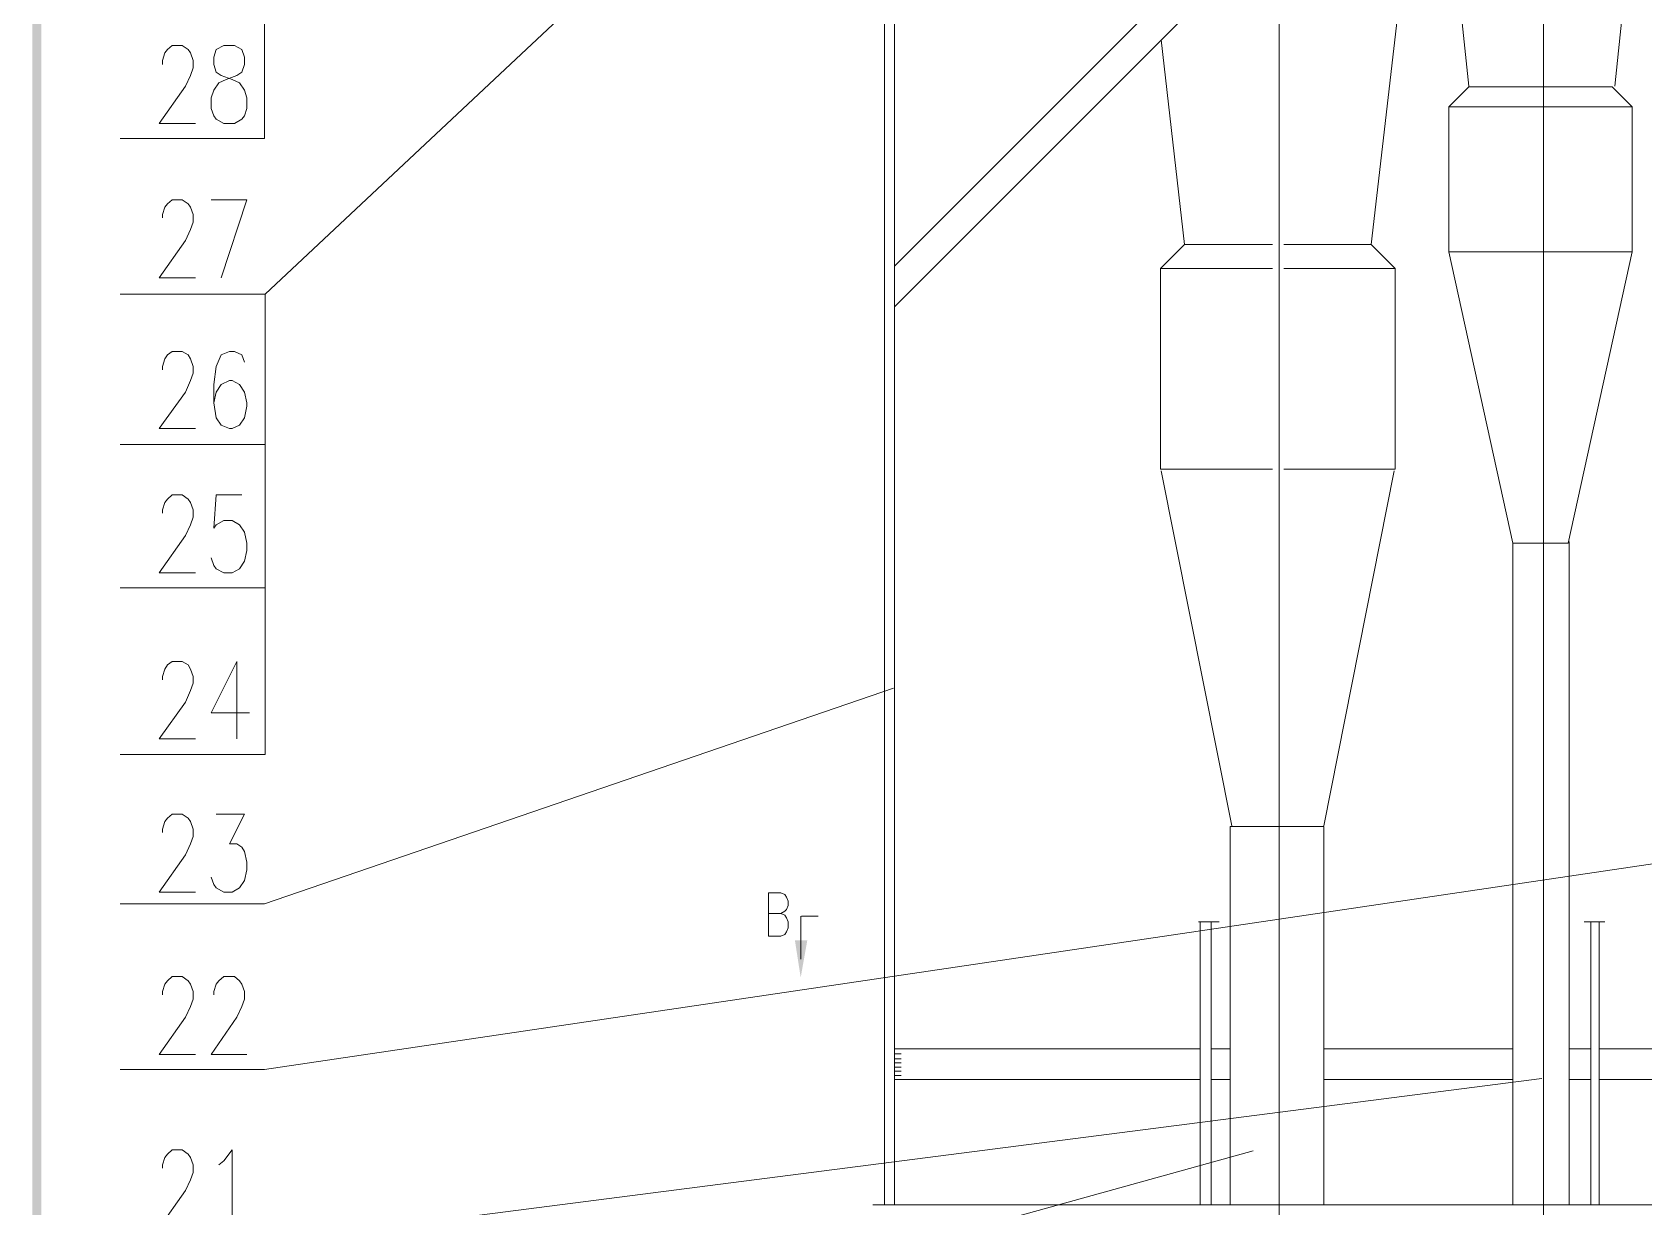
# Model space of a CAD drawing. Header units: millimetres. Extents: x 0 to 1648, y 27 to 2331.
# Drawn here: x 77.9 to 427.9, y 1697 to 1952 of the extents above; entities that cross this region are included whole.
import ezdxf

# ---------------------------------------------------------------- set-up
doc = ezdxf.new("R2010")
doc.units = ezdxf.units.MM
doc.layers.add('1', color=7, linetype='Continuous')

msp = doc.modelspace()

# ---------------------------------------------------------------- hatches: boundary and pattern name
h = msp.add_hatch(color=0)
h.dxf.hatch_style = 2
h.paths.add_polyline_path([(77.94, 27.231732), (79.92, 29.031732), (77.94, 2331.231732)])
h = msp.add_hatch(color=0)
h.dxf.hatch_style = 2
h.paths.add_polyline_path([(79.92, 29.031732), (77.94, 2331.231732), (79.92, 2329.431732)])
h = msp.add_hatch(color=0)
h.dxf.hatch_style = 2
h.paths.add_polyline_path([(244.8, 1746.771732), (246.24, 1754.871732), (243.54, 1754.871732)])

# ---------------------------------------------------------------- linework, layer by layer
at = {"layer": '1', "color": 0, "lineweight": 5}
for points in [[(348.66, 851.991732), (348.66, 2244.291732)], [(406.08, 1503.951732), (406.08, 2230.251732)], [(128.34, 2058.351732), (128.34, 1928.931732), (97.02, 1928.931732)], [(262.98, 1697.451732), (262.98, 2007.231732)], [(265.14, 1697.451732), (265.14, 2007.411732)], [(244.26, 2003.631732), (128.52, 1895.091732), (97.02, 1895.091732)], [(389.88, 1940.271732), (384.12, 1995.351732)], [(421.56, 1940.271732), (427.32, 1995.351732)], [(265.14, 1985.631732), (358.38, 1985.631732), (265.14, 1892.391732)], [(342.54, 1978.611732), (265.14, 1901.211732)], [(376.02, 1969.791732), (368.64, 1905.891732)], [(106.2, 1944.951732), (106.2, 1945.851732), (106.74, 1947.471732), (107.28, 1948.191732), (108.36, 1949.091732), (110.52, 1949.091732), (111.78, 1948.191732), (112.32, 1947.471732), (112.86, 1945.851732), (112.86, 1944.231732), (112.32, 1942.611732), (111.24, 1940.271732), (105.48, 1932.171732), (113.4, 1932.171732)], [(119.52, 1949.091732), (117.9, 1948.191732), (117.36, 1946.571732), (117.36, 1944.951732), (117.9, 1943.331732), (118.98, 1942.611732), (121.32, 1941.711732), (122.94, 1940.991732), (124.02, 1939.371732), (124.56, 1937.751732), (124.56, 1935.411732), (124.02, 1933.791732), (123.48, 1933.071732), (121.86, 1932.171732), (119.52, 1932.171732), (117.9, 1933.071732), (117.36, 1933.791732), (116.82, 1935.411732), (116.82, 1937.751732), (117.36, 1939.371732), (118.44, 1940.991732), (120.06, 1941.711732), (122.4, 1942.611732), (123.48, 1943.331732), (124.02, 1944.951732), (124.02, 1946.571732), (123.48, 1948.191732), (121.86, 1949.091732), (119.52, 1949.091732)], [(323.1, 1950.351732), (328.14, 1905.891732)], [(405.72, 1904.271732), (385.56, 1904.271732), (385.56, 1935.771732), (389.88, 1940.091732)], [(389.88, 1940.091732), (405.72, 1940.091732)], [(405.18, 1940.091732), (421.02, 1940.091732), (425.34, 1935.771732)], [(385.56, 1935.771732), (405.72, 1935.771732)], [(425.34, 1935.771732), (425.34, 1904.271732), (405.18, 1904.271732)], [(425.34, 1935.771732), (405.18, 1935.771732)], [(106.2, 1911.651732), (106.2, 1912.371732), (106.74, 1913.991732), (107.28, 1914.711732), (108.36, 1915.611732), (110.52, 1915.611732), (111.78, 1914.711732), (112.32, 1913.991732), (112.86, 1912.371732), (112.86, 1910.751732), (112.32, 1909.131732), (111.24, 1906.791732), (105.48, 1898.691732), (113.4, 1898.691732)], [(118.98, 1898.691732), (124.56, 1915.611732), (116.82, 1915.611732)], [(347.22, 1857.111732), (322.92, 1857.111732), (322.92, 1900.671732), (328.14, 1905.891732)], [(328.14, 1905.891732), (347.22, 1905.891732)], [(368.64, 1905.891732), (349.74, 1905.891732)], [(373.86, 1857.111732), (373.86, 1900.671732), (368.64, 1905.891732)], [(385.56, 1904.271732), (399.42, 1841.091732)], [(425.34, 1904.271732), (411.48, 1841.091732)], [(322.92, 1900.671732), (347.22, 1900.671732)], [(373.86, 1900.671732), (349.74, 1900.671732)], [(128.52, 1795.191732), (128.52, 1895.091732)], [(106.2, 1878.711732), (106.2, 1879.431732), (106.74, 1881.051732), (107.28, 1881.951732), (108.36, 1882.671732), (110.52, 1882.671732), (111.78, 1881.951732), (112.32, 1881.051732), (112.86, 1879.431732), (112.86, 1877.991732), (112.32, 1876.371732), (111.24, 1873.851732), (105.48, 1865.931732), (113.4, 1865.931732)], [(124.02, 1880.331732), (123.48, 1881.951732), (121.86, 1882.671732), (120.78, 1882.671732), (118.98, 1881.951732), (117.9, 1879.431732), (117.36, 1875.471732), (117.36, 1871.511732), (117.9, 1868.271732), (118.98, 1866.651732), (120.78, 1865.931732), (121.32, 1865.931732), (122.94, 1866.651732), (124.02, 1868.271732), (124.56, 1870.791732), (124.56, 1871.511732), (124.02, 1873.851732), (122.94, 1875.471732), (121.32, 1876.371732), (120.78, 1876.371732), (118.98, 1875.471732), (117.9, 1873.851732), (117.36, 1871.511732)], [(128.34, 1862.511732), (97.02, 1862.511732)], [(323.1, 1856.751732), (338.4, 1779.711732)], [(373.86, 1857.111732), (349.74, 1857.111732)], [(373.68, 1856.751732), (358.38, 1779.711732)], [(106.2, 1847.571732), (106.2, 1848.291732), (106.74, 1849.911732), (107.28, 1850.631732), (108.36, 1851.531732), (110.52, 1851.531732), (111.78, 1850.631732), (112.32, 1849.911732), (112.86, 1848.291732), (112.86, 1846.671732), (112.32, 1845.051732), (111.24, 1842.711732), (105.48, 1834.611732), (113.4, 1834.611732)], [(123.48, 1851.531732), (117.9, 1851.531732), (117.36, 1844.331732), (117.9, 1845.051732), (119.52, 1845.951732), (121.32, 1845.951732), (122.94, 1845.051732), (124.02, 1843.431732), (124.56, 1841.091732), (124.56, 1839.471732), (124.02, 1837.131732), (122.94, 1835.511732), (121.32, 1834.611732), (119.52, 1834.611732), (117.9, 1835.511732), (117.36, 1836.231732), (116.82, 1837.851732)], [(399.42, 1841.091732), (399.42, 1697.451732)], [(399.42, 1841.091732), (405.72, 1841.091732)], [(411.48, 1841.091732), (405.18, 1841.091732)], [(411.66, 1841.451732), (411.66, 1697.451732)], [(128.34, 1831.371732), (97.02, 1831.371732)], [(106.2, 1811.391732), (106.2, 1812.111732), (106.74, 1813.731732), (107.28, 1814.631732), (108.36, 1815.351732), (110.52, 1815.351732), (111.78, 1814.631732), (112.32, 1813.731732), (112.86, 1812.111732), (112.86, 1810.671732), (112.32, 1809.051732), (111.24, 1806.531732), (105.48, 1798.611732), (113.4, 1798.611732)], [(122.4, 1815.351732), (116.82, 1804.191732), (125.1, 1804.191732)], [(122.4, 1815.351732), (122.4, 1798.611732)], [(264.96, 1809.591732), (128.34, 1762.791732), (97.02, 1762.791732)], [(128.52, 1795.191732), (97.02, 1795.191732)], [(106.2, 1778.271732), (106.2, 1778.991732), (106.74, 1780.611732), (107.28, 1781.331732), (108.36, 1782.231732), (110.52, 1782.231732), (111.78, 1781.331732), (112.32, 1780.611732), (112.86, 1778.991732), (112.86, 1777.371732), (112.32, 1775.751732), (111.24, 1773.411732), (105.48, 1765.311732), (113.4, 1765.311732)], [(117.9, 1782.231732), (124.02, 1782.231732), (120.78, 1775.751732), (122.4, 1775.751732), (123.48, 1775.031732), (124.02, 1774.131732), (124.56, 1771.791732), (124.56, 1770.171732), (124.02, 1767.831732), (122.94, 1766.211732), (121.32, 1765.311732), (119.52, 1765.311732), (117.9, 1766.211732), (117.36, 1766.931732), (116.82, 1768.551732)], [(338.04, 1697.451732), (338.04, 1779.531732)], [(338.04, 1779.531732), (358.38, 1779.531732)], [(358.38, 1697.451732), (358.38, 1779.531732)], [(460.08, 1775.931732), (128.34, 1726.791732)], [(237.78, 1755.771732), (237.78, 1765.131732), (240.48, 1765.131732), (241.38, 1764.771732), (241.74, 1764.231732), (242.1, 1763.331732), (242.1, 1762.431732), (241.74, 1761.531732), (241.38, 1761.171732), (240.48, 1760.631732), (237.78, 1760.631732)], [(240.48, 1760.631732), (241.38, 1760.271732), (241.74, 1759.731732), (242.1, 1758.831732), (242.1, 1757.571732), (241.74, 1756.671732), (241.38, 1756.131732), (240.48, 1755.771732), (237.78, 1755.771732)], [(244.8, 1760.091732), (244.8, 1750.731732)], [(244.98, 1760.091732), (248.58, 1760.091732)], [(335.7, 1758.831732), (331.2, 1758.831732)], [(331.56, 1697.451732), (331.56, 1758.831732)], [(333.9, 1697.451732), (333.9, 1758.831732)], [(419.4, 1758.831732), (414.9, 1758.831732)], [(416.34, 1697.451732), (416.34, 1758.831732)], [(418.14, 1697.451732), (418.14, 1758.831732)], [(106.2, 1742.991732), (106.2, 1743.711732), (106.74, 1745.331732), (107.28, 1746.051732), (108.36, 1746.951732), (110.52, 1746.951732), (111.78, 1746.051732), (112.32, 1745.331732), (112.86, 1743.711732), (112.86, 1742.091732), (112.32, 1740.471732), (111.24, 1738.131732), (105.48, 1730.031732), (113.4, 1730.031732)], [(117.36, 1742.991732), (117.36, 1743.711732), (117.9, 1745.331732), (118.44, 1746.051732), (119.52, 1746.951732), (121.86, 1746.951732), (122.94, 1746.051732), (123.48, 1745.331732), (124.02, 1743.711732), (124.02, 1742.091732), (123.48, 1740.471732), (122.4, 1738.131732), (116.82, 1730.031732), (124.56, 1730.031732)], [(265.14, 1731.291732), (331.56, 1731.291732)], [(265.14, 1730.211732), (266.58, 1730.211732)], [(265.14, 1729.131732), (266.58, 1729.131732)], [(333.9, 1731.291732), (338.04, 1731.291732)], [(358.38, 1731.291732), (399.42, 1731.291732)], [(416.34, 1731.291732), (411.66, 1731.291732)], [(449.46, 1731.291732), (418.14, 1731.291732)], [(128.34, 1726.791732), (97.02, 1726.791732)], [(265.14, 1728.231732), (266.58, 1728.231732)], [(265.14, 1727.331732), (266.58, 1727.331732)], [(265.14, 1726.431732), (266.58, 1726.431732)], [(265.14, 1725.531732), (266.58, 1725.531732)], [(405.72, 1724.811732), (128.34, 1689.171732)], [(265.14, 1724.631732), (331.56, 1724.631732)], [(333.9, 1724.631732), (338.04, 1724.631732)], [(358.38, 1724.631732), (399.42, 1724.631732)], [(416.34, 1724.631732), (411.66, 1724.631732)], [(449.46, 1724.631732), (418.14, 1724.631732)], [(106.2, 1705.371732), (106.2, 1706.091732), (106.74, 1707.711732), (107.28, 1708.431732), (108.36, 1709.331732), (110.52, 1709.331732), (111.78, 1708.431732), (112.32, 1707.711732), (112.86, 1706.091732), (112.86, 1704.471732), (112.32, 1702.851732), (111.24, 1700.511732), (105.48, 1692.411732), (113.4, 1692.411732)], [(118.44, 1706.091732), (119.52, 1706.991732), (121.32, 1709.331732), (121.32, 1692.411732)], [(343.08, 1709.151732), (128.34, 1649.571732)], [(360.72, 1697.451732), (260.46, 1697.451732)], [(405.9, 1697.451732), (357.3, 1697.451732)], [(405.9, 1697.451732), (451.26, 1697.451732)]]:
    msp.add_lwpolyline(points, dxfattribs=at)

doc.saveas('drawing.dxf')
